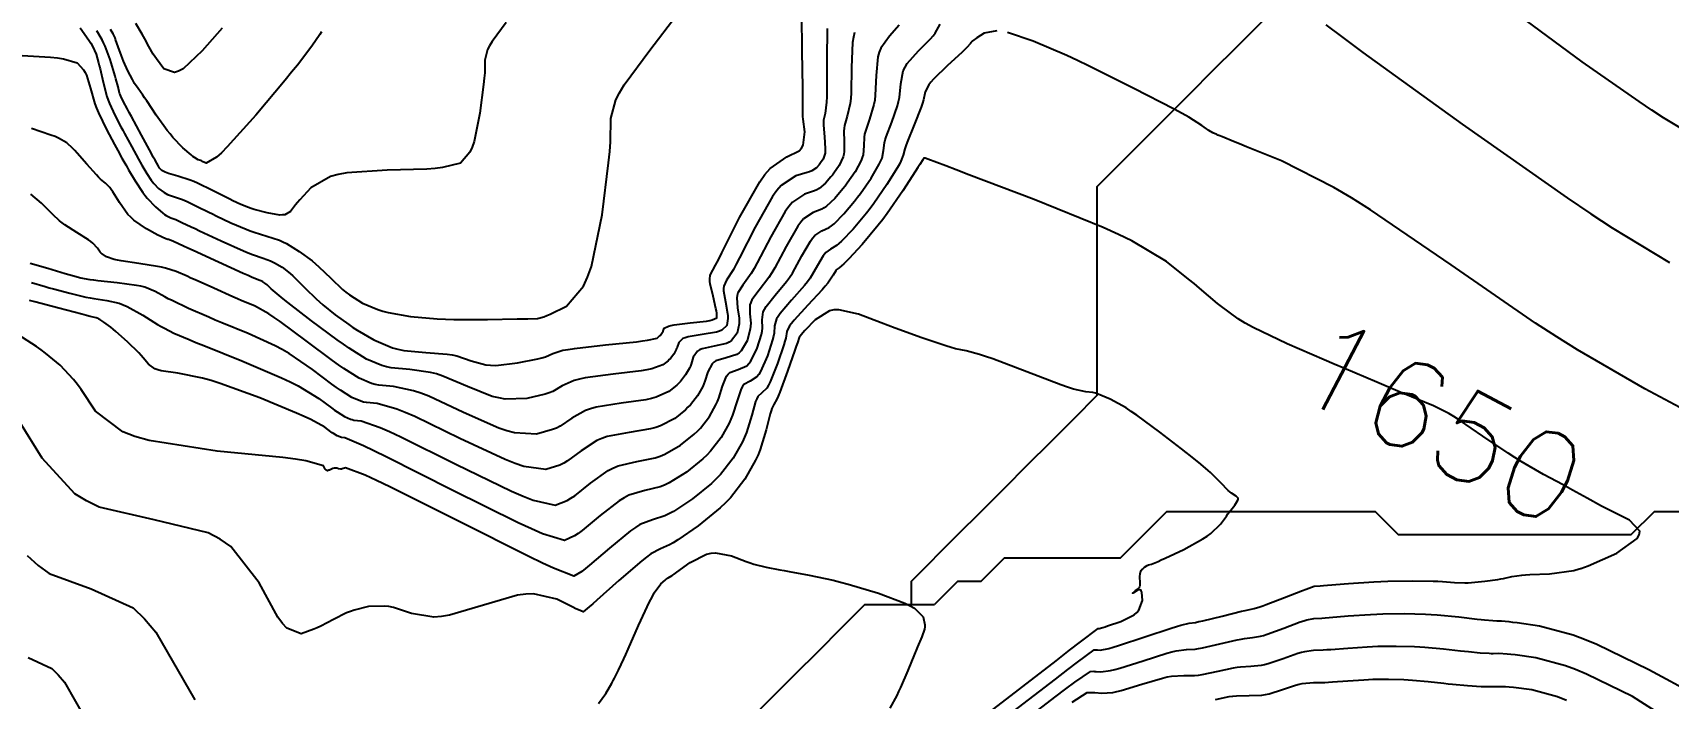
# Model space of a CAD drawing. Header units: metres. Extents: x 837475 to 838479, y 1189012 to 1191015.
# Drawn here: x 837767.2 to 837837.6, y 1189069.4 to 1189098.1 of the extents above; entities that cross this region are included whole.
import ezdxf

# ---------------------------------------------------------------- set-up
doc = ezdxf.new("R2010")
doc.units = ezdxf.units.M
doc.header["$LTSCALE"] = 0.3
for name, color, linetype in [('COTAS 10', 1, 'Continuous'), ('COTAS INT', 252, 'Continuous'), ('DRENAJE', 5, 'Continuous')]:
    doc.layers.add(name, color=color, linetype=linetype)
doc.styles.get("Standard").update_dxf_attribs({"font": 'simplex.shx'})

msp = doc.modelspace()

# ---------------------------------------------------------------- linework, layer by layer
at = {"layer": 'COTAS 10'}
for points in [[(837801.393, 1189098.269), (837801.38, 1189096.943), (837801.384, 1189095.608), (837801.377, 1189095.334), (837801.367, 1189095.103), (837801.299, 1189094.615), (837801.24, 1189094.33), (837801.235, 1189094.226), (837801.235, 1189094.111), (837801.275, 1189093.606), (837801.31, 1189093.109), (837801.307, 1189092.999), (837801.299, 1189092.901), (837801.223, 1189092.649), (837801.11, 1189092.485), (837801.078, 1189092.443), (837801.047, 1189092.402), (837800.932, 1189092.266), (837800.725, 1189092.137), (837800.635, 1189092.101), (837800.531, 1189092.065), (837800.038, 1189091.934), (837799.414, 1189091.515), (837799.227, 1189091.297), (837799.034, 1189091.035), (837798.287, 1189089.721), (837797.619, 1189088.396), (837797.477, 1189088.127), (837797.352, 1189087.9), (837797.055, 1189087.436), (837796.939, 1189087.178), (837796.929, 1189087.081), (837796.928, 1189086.974), (837797.006, 1189086.496), (837797.101, 1189086.007), (837797.112, 1189085.894), (837797.117, 1189085.789), (837797.076, 1189085.489), (837796.861, 1189085.282), (837796.755, 1189085.236), (837796.63, 1189085.195), (837796.011, 1189085.09), (837795.4, 1189084.994), (837795.28, 1189084.958), (837795.181, 1189084.919), (837794.998, 1189084.747), (837794.938, 1189084.551), (837794.916, 1189084.498), (837794.892, 1189084.445), (837794.785, 1189084.255), (837794.639, 1189084.069), (837794.59, 1189084.018), (837794.538, 1189083.968), (837794.319, 1189083.79), (837793.844, 1189083.622), (837793.63, 1189083.578), (837793.38, 1189083.536), (837792.182, 1189083.391), (837790.975, 1189083.23), (837790.719, 1189083.177), (837790.498, 1189083.12), (837789.985, 1189082.885), (837789.576, 1189082.643), (837789.42, 1189082.583), (837789.246, 1189082.526), (837788.464, 1189082.341), (837787.522, 1189082.318), (837787.247, 1189082.362), (837786.966, 1189082.429), (837785.898, 1189082.851), (837784.842, 1189083.307), (837784.569, 1189083.395), (837784.304, 1189083.466), (837783.413, 1189083.583), (837782.618, 1189083.658), (837782.413, 1189083.702), (837782.214, 1189083.757), (837781.548, 1189084.039), (837780.806, 1189084.505), (837780.558, 1189084.675), (837780.293, 1189084.862), (837779.183, 1189085.689), (837778.17, 1189086.473), (837777.966, 1189086.634), (837777.795, 1189086.771), (837777.453, 1189087.063), (837777.334, 1189087.182), (837777.303, 1189087.211), (837777.273, 1189087.237), (837777.175, 1189087.312), (837777.086, 1189087.366), (837777.061, 1189087.378), (837777.037, 1189087.389), (837776.951, 1189087.419), (837776.626, 1189087.554), (837776.452, 1189087.631), (837776.241, 1189087.726), (837775.175, 1189088.213), (837774.084, 1189088.713), (837773.858, 1189088.816), (837773.664, 1189088.904), (837773.241, 1189089.094), (837773.064, 1189089.167), (837773.026, 1189089.181), (837772.992, 1189089.193), (837772.91, 1189089.216), (837772.752, 1189089.286), (837772.67, 1189089.328), (837772.571, 1189089.38), (837772.078, 1189089.648), (837771.533, 1189090.023), (837771.402, 1189090.143), (837771.279, 1189090.269), (837770.908, 1189090.781), (837770.625, 1189091.246), (837770.557, 1189091.342), (837770.494, 1189091.425), (837770.307, 1189091.607), (837770.089, 1189091.789), (837770.008, 1189091.872), (837769.917, 1189091.968), (837769.51, 1189092.432), (837769.093, 1189092.911), (837768.996, 1189093.017), (837768.907, 1189093.111), (837768.651, 1189093.354), (837768.293, 1189093.551), (837768.14, 1189093.615), (837767.963, 1189093.684), (837767.13, 1189093.969)], [(837775.332, 1189098.283), (837774.479, 1189097.304), (837773.65, 1189096.541), (837773.461, 1189096.435), (837773.289, 1189096.374), (837772.818, 1189096.538), (837772.503, 1189096.965), (837772.431, 1189097.072), (837772.366, 1189097.173), (837772.183, 1189097.494), (837772.011, 1189097.821), (837771.953, 1189097.925), (837771.889, 1189098.035), (837771.619, 1189098.483)], [(837808.475, 1189068.144), (837811.221, 1189070.261), (837811.75, 1189070.665), (837812.18, 1189070.991), (837812.898, 1189071.512), (837812.977, 1189071.516), (837813.003, 1189071.515), (837813.03, 1189071.513), (837813.145, 1189071.502), (837813.518, 1189071.582), (837813.709, 1189071.637), (837813.937, 1189071.707), (837815.076, 1189072.08), (837816.21, 1189072.454), (837816.435, 1189072.524), (837816.622, 1189072.58), (837816.978, 1189072.662), (837817.261, 1189072.701), (837817.402, 1189072.731), (837817.57, 1189072.769), (837818.404, 1189072.971), (837819.23, 1189073.176), (837819.393, 1189073.215), (837819.529, 1189073.246), (837819.78, 1189073.293), (837820.021, 1189073.364), (837820.149, 1189073.411), (837820.304, 1189073.468), (837821.087, 1189073.771), (837821.866, 1189074.075), (837822.018, 1189074.133), (837822.143, 1189074.18), (837822.366, 1189074.254), (837822.619, 1189074.272), (837822.763, 1189074.284), (837822.94, 1189074.299), (837823.843, 1189074.376), (837824.939, 1189074.452), (837825.237, 1189074.466), (837825.533, 1189074.477), (837826.581, 1189074.491), (837827.491, 1189074.477), (837827.699, 1189074.471), (837827.888, 1189074.463), (837828.413, 1189074.424), (837828.857, 1189074.403), (837828.995, 1189074.406), (837829.14, 1189074.413), (837829.718, 1189074.47), (837830.273, 1189074.551), (837830.404, 1189074.573), (837830.525, 1189074.595), (837830.878, 1189074.671), (837831.303, 1189074.735), (837831.468, 1189074.749), (837831.655, 1189074.761), (837832.501, 1189074.791), (837833.543, 1189074.939), (837833.773, 1189075.004), (837833.837, 1189075.022), (837833.853, 1189075.026), (837834.172, 1189075.133), (837835.403, 1189075.685), (837836.272, 1189076.316), (837836.363, 1189076.473), (837836.389, 1189076.623), (837835.946, 1189077.099), (837835.14, 1189077.504), (837834.938, 1189077.609), (837834.745, 1189077.71), (837834.124, 1189078.049), (837833.493, 1189078.399), (837833.294, 1189078.508), (837833.084, 1189078.622), (837832.237, 1189079.074), (837831.28, 1189079.622), (837831.001, 1189079.796), (837830.715, 1189079.979), (837829.631, 1189080.721), (837828.621, 1189081.41), (837828.382, 1189081.56), (837828.16, 1189081.693), (837827.508, 1189082.025), (837826.806, 1189082.312), (837826.554, 1189082.416), (837826.277, 1189082.531), (837825.066, 1189083.038), (837823.638, 1189083.643), (837823.224, 1189083.82), (837822.801, 1189084.002), (837821.206, 1189084.696), (837819.742, 1189085.401), (837819.401, 1189085.59), (837819.089, 1189085.776), (837818.319, 1189086.338), (837818.197, 1189086.427), (837817.43, 1189087.09), (837817.197, 1189087.285), (837816.955, 1189087.483), (837816.005, 1189088.238), (837814.518, 1189089.125), (837813.936, 1189089.407), (837813.281, 1189089.704), (837810.303, 1189090.911), (837807.497, 1189091.975), (837806.95, 1189092.183), (837806.503, 1189092.353), (837805.722, 1189092.652), (837805.615, 1189092.687), (837805.593, 1189092.691), (837805.575, 1189092.691), (837805.537, 1189092.672), (837805.524, 1189092.642), (837805.522, 1189092.636), (837805.52, 1189092.632), (837805.517, 1189092.623), (837805.385, 1189092.417), (837805.301, 1189092.288), (837805.198, 1189092.128), (837804.653, 1189091.289), (837803.973, 1189090.3), (837803.784, 1189090.045), (837803.594, 1189089.798), (837802.904, 1189088.977), (837802.329, 1189088.355), (837802.212, 1189088.235), (837802.113, 1189088.137), (837801.908, 1189087.972), (837801.817, 1189087.91), (837801.789, 1189087.878), (837801.761, 1189087.84), (837801.651, 1189087.647), (837801.414, 1189087.306), (837801.305, 1189087.174), (837801.177, 1189087.025), (837800.56, 1189086.354), (837799.972, 1189085.708), (837799.862, 1189085.575), (837799.775, 1189085.462), (837799.653, 1189085.221), (837799.608, 1189084.943), (837799.57, 1189084.806), (837799.521, 1189084.644), (837799.251, 1189083.843), (837798.94, 1189083.061), (837798.865, 1189082.91), (837798.795, 1189082.788), (837798.585, 1189082.584), (837798.408, 1189082.425), (837798.36, 1189082.331), (837798.312, 1189082.216), (837798.141, 1189081.616), (837797.916, 1189080.882), (837797.833, 1189080.68), (837797.742, 1189080.48), (837797.34, 1189079.765), (837796.791, 1189079.065), (837796.608, 1189078.875), (837796.411, 1189078.686), (837795.588, 1189078.017), (837794.769, 1189077.478), (837794.576, 1189077.372), (837794.397, 1189077.284), (837793.872, 1189077.122), (837793.325, 1189076.91), (837793.133, 1189076.79), (837792.923, 1189076.645), (837792.018, 1189075.901), (837791.16, 1189075.159), (837790.981, 1189075.014), (837790.826, 1189074.896), (837790.477, 1189074.689), (837789.608, 1189075.029), (837789.126, 1189075.255), (837788.539, 1189075.538), (837785.549, 1189077.038), (837782.563, 1189078.533), (837781.98, 1189078.812), (837781.501, 1189079.034), (837780.653, 1189079.351), (837780.508, 1189079.307), (837780.474, 1189079.302), (837780.442, 1189079.299), (837780.346, 1189079.314), (837780.269, 1189079.34), (837780.249, 1189079.344), (837780.229, 1189079.346), (837780.163, 1189079.344), (837780.101, 1189079.329), (837780.069, 1189079.317), (837780.013, 1189079.289), (837779.959, 1189079.261), (837779.929, 1189079.247), (837779.874, 1189079.228), (837779.814, 1189079.252), (837779.795, 1189079.272), (837779.775, 1189079.299), (837779.695, 1189079.446), (837778.942, 1189079.656), (837778.498, 1189079.723), (837777.951, 1189079.793), (837775.124, 1189080.077), (837772.193, 1189080.527), (837771.581, 1189080.701), (837771.055, 1189080.898), (837769.874, 1189081.789), (837769.266, 1189082.723), (837769.101, 1189082.946), (837768.938, 1189083.153), (837768.36, 1189083.776), (837767.734, 1189084.296), (837767.54, 1189084.439), (837767.337, 1189084.582), (837766.529, 1189085.093)]]:
    msp.add_lwpolyline(points, dxfattribs=at)
at = {"layer": 'COTAS INT'}
for points in [[(837766.484, 1189097.128), (837767.936, 1189097.04), (837768.24, 1189097.005), (837768.501, 1189096.966), (837769.09, 1189096.787), (837769.367, 1189096.494), (837769.432, 1189096.382), (837769.492, 1189096.257), (837769.666, 1189095.694), (837769.856, 1189095.028), (837769.927, 1189094.838), (837770.005, 1189094.644), (837770.352, 1189093.923), (837770.696, 1189093.284), (837770.773, 1189093.143), (837770.841, 1189093.016), (837771.019, 1189092.686), (837771.182, 1189092.395), (837771.24, 1189092.294), (837771.305, 1189092.183), (837771.585, 1189091.707), (837771.912, 1189091.212), (837772.006, 1189091.089), (837772.102, 1189090.972), (837772.459, 1189090.6), (837772.784, 1189090.325), (837772.859, 1189090.269), (837772.928, 1189090.222), (837773.124, 1189090.123), (837773.291, 1189090.068), (837773.342, 1189090.047), (837773.394, 1189090.025), (837773.601, 1189089.925), (837773.995, 1189089.734), (837774.166, 1189089.653), (837774.363, 1189089.561), (837775.299, 1189089.128), (837776.252, 1189088.702), (837776.46, 1189088.615), (837776.644, 1189088.54), (837777.108, 1189088.377), (837777.419, 1189088.271), (837777.506, 1189088.231), (837777.594, 1189088.188), (837777.917, 1189087.994), (837778.269, 1189087.721), (837778.375, 1189087.628), (837778.486, 1189087.527), (837778.915, 1189087.097), (837779.389, 1189086.628), (837779.527, 1189086.502), (837779.668, 1189086.377), (837780.201, 1189085.943), (837780.791, 1189085.52), (837780.969, 1189085.403), (837781.152, 1189085.287), (837781.864, 1189084.865), (837782.666, 1189084.525), (837782.906, 1189084.46), (837783.153, 1189084.406), (837784.111, 1189084.316), (837785.024, 1189084.256), (837785.243, 1189084.222), (837785.447, 1189084.18), (837786.063, 1189083.964), (837786.686, 1189083.789), (837786.895, 1189083.772), (837787.12, 1189083.768), (837788.062, 1189083.871), (837788.93, 1189084.051), (837789.108, 1189084.097), (837789.259, 1189084.14), (837789.578, 1189084.281), (837790.013, 1189084.415), (837790.236, 1189084.454), (837790.504, 1189084.494), (837791.844, 1189084.645), (837793.177, 1189084.786), (837793.441, 1189084.82), (837793.659, 1189084.851), (837794.065, 1189084.945), (837794.163, 1189085.024), (837794.187, 1189085.047), (837794.209, 1189085.069), (837794.274, 1189085.153), (837794.322, 1189085.238), (837794.333, 1189085.262), (837794.342, 1189085.285), (837794.369, 1189085.373), (837794.554, 1189085.46), (837794.664, 1189085.484), (837794.799, 1189085.507), (837795.496, 1189085.592), (837796.197, 1189085.677), (837796.333, 1189085.701), (837796.445, 1189085.726), (837796.641, 1189085.818), (837796.636, 1189086.018), (837796.621, 1189086.111), (837796.6, 1189086.22), (837796.476, 1189086.751), (837796.359, 1189087.276), (837796.342, 1189087.383), (837796.332, 1189087.472), (837796.354, 1189087.652), (837796.587, 1189088.075), (837796.711, 1189088.318), (837796.86, 1189088.614), (837797.614, 1189090.136), (837798.488, 1189091.676), (837798.714, 1189091.985), (837798.932, 1189092.242), (837799.661, 1189092.743), (837800.193, 1189093.01), (837800.287, 1189093.119), (837800.358, 1189093.243), (837800.424, 1189093.82), (837800.36, 1189094.373), (837800.349, 1189094.482), (837800.342, 1189094.572), (837800.34, 1189094.739), (837800.348, 1189095.157), (837800.347, 1189095.405), (837800.344, 1189095.711), (837800.32, 1189097.293), (837800.301, 1189098.874)], [(837804.497, 1189098.411), (837804.078, 1189097.945), (837803.704, 1189097.426), (837803.634, 1189097.249), (837803.579, 1189097.057), (837803.499, 1189096.243), (837803.466, 1189095.402), (837803.439, 1189095.193), (837803.405, 1189094.995), (837803.218, 1189094.368), (837803.037, 1189093.851), (837803.006, 1189093.722), (837802.983, 1189093.6), (837802.972, 1189093.213), (837802.94, 1189092.832), (837802.905, 1189092.715), (837802.858, 1189092.592), (837802.595, 1189092.105), (837802.255, 1189091.611), (837802.161, 1189091.484), (837802.066, 1189091.361), (837801.721, 1189090.95), (837801.367, 1189090.625), (837801.266, 1189090.555), (837801.164, 1189090.494), (837800.786, 1189090.349), (837800.375, 1189090.073), (837800.252, 1189089.929), (837800.125, 1189089.757), (837799.633, 1189088.891), (837799.137, 1189087.96), (837799.008, 1189087.746), (837798.882, 1189087.55), (837798.457, 1189087.003), (837798.152, 1189086.59), (837798.102, 1189086.479), (837798.067, 1189086.369), (837798.065, 1189085.986), (837798.104, 1189085.581), (837798.096, 1189085.459), (837798.078, 1189085.331), (837797.946, 1189084.83), (837797.692, 1189084.393), (837797.599, 1189084.306), (837797.496, 1189084.232), (837797.04, 1189084.088), (837796.603, 1189083.966), (837796.512, 1189083.908), (837796.433, 1189083.838), (837796.255, 1189083.495), (837796.129, 1189083.084), (837796.083, 1189082.971), (837796.032, 1189082.859), (837795.807, 1189082.459), (837795.5, 1189082.067), (837795.398, 1189081.961), (837795.287, 1189081.855), (837794.826, 1189081.481), (837794.214, 1189081.165), (837794.008, 1189081.096), (837793.787, 1189081.035), (837792.858, 1189080.883), (837791.915, 1189080.702), (837791.685, 1189080.622), (837791.468, 1189080.53), (837790.798, 1189080.091), (837790.21, 1189079.65), (837790.044, 1189079.556), (837789.878, 1189079.474), (837789.269, 1189079.28), (837788.327, 1189079.417), (837787.951, 1189079.544), (837787.524, 1189079.709), (837785.566, 1189080.624), (837783.632, 1189081.562), (837783.22, 1189081.741), (837782.862, 1189081.886), (837782.017, 1189082.118), (837781.547, 1189082.162), (837781.426, 1189082.188), (837781.308, 1189082.22), (837780.915, 1189082.387), (837780.431, 1189082.697), (837780.257, 1189082.819), (837780.065, 1189082.957), (837779.224, 1189083.587), (837778.219, 1189084.271), (837777.923, 1189084.443), (837777.619, 1189084.608), (837776.457, 1189085.14), (837775.325, 1189085.6), (837775.04, 1189085.719), (837774.768, 1189085.835), (837773.885, 1189086.222), (837773.177, 1189086.555), (837773.015, 1189086.636), (837772.867, 1189086.712), (837772.452, 1189086.948), (837772.005, 1189087.129), (837771.836, 1189087.172), (837771.649, 1189087.211), (837770.809, 1189087.323), (837769.983, 1189087.407), (837769.803, 1189087.429), (837769.646, 1189087.45), (837769.255, 1189087.521), (837768.883, 1189087.623), (837768.737, 1189087.665), (837768.572, 1189087.712), (837767.822, 1189087.931), (837767.069, 1189088.156)], [(837767.13, 1189087.328), (837767.716, 1189087.161), (837767.891, 1189087.112), (837768.072, 1189087.063), (837768.776, 1189086.874), (837769.47, 1189086.709), (837769.645, 1189086.673), (837769.814, 1189086.642), (837770.362, 1189086.566), (837770.905, 1189086.44), (837771.071, 1189086.377), (837771.242, 1189086.301), (837771.914, 1189085.926), (837772.554, 1189085.531), (837772.705, 1189085.442), (837772.845, 1189085.363), (837773.254, 1189085.151), (837773.909, 1189084.875), (837774.202, 1189084.755), (837774.545, 1189084.616), (837776.189, 1189083.957), (837777.89, 1189083.234), (837778.268, 1189083.055), (837778.606, 1189082.884), (837779.493, 1189082.346), (837780.042, 1189081.934), (837780.168, 1189081.843), (837780.282, 1189081.764), (837780.598, 1189081.561), (837780.856, 1189081.452), (837780.932, 1189081.431), (837781.012, 1189081.414), (837781.319, 1189081.385), (837782.142, 1189081.095), (837782.546, 1189080.914), (837783.027, 1189080.689), (837785.401, 1189079.51), (837787.803, 1189078.349), (837788.302, 1189078.134), (837788.73, 1189077.967), (837789.672, 1189077.75), (837790.194, 1189077.948), (837790.356, 1189078.042), (837790.526, 1189078.153), (837791.205, 1189078.695), (837791.953, 1189079.235), (837792.168, 1189079.345), (837792.385, 1189079.438), (837793.196, 1189079.63), (837793.99, 1189079.785), (837794.198, 1189079.855), (837794.399, 1189079.936), (837795.08, 1189080.326), (837795.662, 1189080.799), (837795.801, 1189080.932), (837795.93, 1189081.066), (837796.318, 1189081.561), (837796.602, 1189082.066), (837796.666, 1189082.207), (837796.725, 1189082.35), (837796.884, 1189082.869), (837797.059, 1189083.297), (837797.128, 1189083.382), (837797.205, 1189083.453), (837797.555, 1189083.587), (837797.929, 1189083.751), (837798.021, 1189083.84), (837798.108, 1189083.949), (837798.381, 1189084.501), (837798.559, 1189085.102), (837798.587, 1189085.241), (837798.606, 1189085.369), (837798.594, 1189085.731), (837798.636, 1189086.067), (837798.689, 1189086.178), (837798.759, 1189086.296), (837799.158, 1189086.787), (837799.647, 1189087.375), (837799.774, 1189087.555), (837799.896, 1189087.742), (837800.306, 1189088.476), (837800.67, 1189089.118), (837800.764, 1189089.246), (837800.856, 1189089.352), (837801.16, 1189089.557), (837801.48, 1189089.709), (837801.581, 1189089.782), (837801.687, 1189089.868), (837802.115, 1189090.292), (837802.575, 1189090.84), (837802.702, 1189091.004), (837802.828, 1189091.174), (837803.281, 1189091.833), (837803.638, 1189092.437), (837803.704, 1189092.573), (837803.755, 1189092.694), (837803.82, 1189093.016), (837803.858, 1189093.345), (837803.891, 1189093.471), (837803.935, 1189093.611), (837804.177, 1189094.244), (837804.424, 1189094.941), (837804.47, 1189095.122), (837804.506, 1189095.298), (837804.559, 1189095.892), (837804.671, 1189096.451), (837804.745, 1189096.606), (837804.838, 1189096.76), (837805.329, 1189097.314), (837805.844, 1189097.827), (837805.952, 1189097.955), (837806.046, 1189098.077), (837806.259, 1189098.464)], [(837769.218, 1189098.307), (837769.595, 1189097.763), (837769.675, 1189097.634), (837769.744, 1189097.514), (837769.908, 1189097.16), (837770.011, 1189096.798), (837770.043, 1189096.673), (837770.076, 1189096.537), (837770.207, 1189095.96), (837770.369, 1189095.347), (837770.422, 1189095.19), (837770.478, 1189095.038), (837770.708, 1189094.534), (837770.974, 1189094.041), (837771.053, 1189093.896), (837771.133, 1189093.747), (837771.44, 1189093.179), (837771.734, 1189092.642), (837771.806, 1189092.513), (837771.874, 1189092.392), (837772.086, 1189092.024), (837772.277, 1189091.735), (837772.332, 1189091.663), (837772.388, 1189091.595), (837772.597, 1189091.378), (837772.831, 1189091.205), (837772.903, 1189091.165), (837772.978, 1189091.128), (837773.277, 1189091.021), (837773.621, 1189090.906), (837773.726, 1189090.864), (837773.835, 1189090.817), (837774.262, 1189090.611), (837774.761, 1189090.361), (837774.915, 1189090.286), (837775.076, 1189090.208), (837775.716, 1189089.909), (837776.371, 1189089.629), (837776.541, 1189089.564), (837776.707, 1189089.505), (837777.266, 1189089.335), (837777.8, 1189089.152), (837777.951, 1189089.084), (837778.102, 1189089.009), (837778.659, 1189088.675), (837779.209, 1189088.265), (837779.356, 1189088.142), (837779.502, 1189088.014), (837780.011, 1189087.518), (837780.522, 1189087.035), (837780.668, 1189086.916), (837780.817, 1189086.803), (837781.373, 1189086.447), (837782.038, 1189086.168), (837782.256, 1189086.103), (837782.488, 1189086.044), (837783.447, 1189085.877), (837784.597, 1189085.776), (837784.949, 1189085.759), (837785.317, 1189085.747), (837786.765, 1189085.744), (837788.036, 1189085.765), (837788.29, 1189085.77), (837788.503, 1189085.773), (837788.918, 1189085.778), (837789.195, 1189085.861), (837789.319, 1189085.913), (837789.464, 1189085.978), (837790.161, 1189086.317), (837790.903, 1189087.176), (837791.076, 1189087.569), (837791.236, 1189088.028), (837791.696, 1189090.243), (837791.979, 1189092.493), (837792.027, 1189092.974), (837792.061, 1189093.393), (837792.074, 1189094.392), (837792.287, 1189095.206), (837792.448, 1189095.509), (837792.652, 1189095.844), (837793.757, 1189097.333), (837794.922, 1189098.859)], [(837787.574, 1189098.532), (837786.966, 1189097.712), (837786.853, 1189097.527), (837786.765, 1189097.361), (837786.648, 1189096.913), (837786.641, 1189096.362), (837786.622, 1189096.132), (837786.595, 1189095.867), (837786.439, 1189094.628), (837786.186, 1189093.408), (837786.098, 1189093.156), (837786.003, 1189092.94), (837785.594, 1189092.467), (837784.831, 1189092.28), (837784.512, 1189092.245), (837784.147, 1189092.217), (837782.437, 1189092.174), (837780.709, 1189092.06), (837780.332, 1189091.987), (837779.998, 1189091.896), (837779.159, 1189091.418), (837778.687, 1189090.897), (837778.585, 1189090.78), (837778.495, 1189090.674), (837778.272, 1189090.39), (837778.034, 1189090.254), (837777.933, 1189090.242), (837777.818, 1189090.241), (837777.279, 1189090.33), (837776.716, 1189090.484), (837776.587, 1189090.523), (837776.468, 1189090.562), (837776.133, 1189090.69), (837775.789, 1189090.856), (837775.664, 1189090.918), (837775.527, 1189090.988), (837774.923, 1189091.298), (837774.276, 1189091.609), (837774.111, 1189091.68), (837773.952, 1189091.744), (837773.429, 1189091.918), (837773.029, 1189092.033), (837772.947, 1189092.06), (837772.878, 1189092.085), (837772.734, 1189092.155), (837772.674, 1189092.218), (837772.658, 1189092.237), (837772.642, 1189092.258), (837772.587, 1189092.342), (837772.443, 1189092.601), (837772.371, 1189092.732), (837772.286, 1189092.889), (837771.861, 1189093.673), (837771.425, 1189094.478), (837771.332, 1189094.649), (837771.252, 1189094.797), (837771.065, 1189095.145), (837770.966, 1189095.36), (837770.942, 1189095.425), (837770.92, 1189095.492), (837770.851, 1189095.754), (837770.762, 1189096.102), (837770.727, 1189096.224), (837770.687, 1189096.358), (837770.507, 1189096.931), (837770.292, 1189097.515), (837770.23, 1189097.655), (837770.167, 1189097.785), (837769.931, 1189098.176)], [(837779.617, 1189098.126), (837779.542, 1189098.02), (837779.192, 1189097.513), (837778.573, 1189096.691), (837778.328, 1189096.385), (837778.051, 1189096.046), (837776.782, 1189094.542), (837775.557, 1189093.175), (837775.307, 1189092.922), (837775.095, 1189092.725), (837774.652, 1189092.467), (837774.481, 1189092.551), (837774.441, 1189092.569), (837774.404, 1189092.585), (837774.295, 1189092.624), (837774.141, 1189092.717), (837774.076, 1189092.767), (837774, 1189092.828), (837773.645, 1189093.137), (837773.214, 1189093.583), (837773.091, 1189093.73), (837772.965, 1189093.887), (837772.498, 1189094.541), (837772.086, 1189095.156), (837771.996, 1189095.288), (837771.916, 1189095.404), (837771.713, 1189095.686), (837771.564, 1189095.91), (837771.517, 1189095.989), (837771.469, 1189096.075), (837771.277, 1189096.449), (837771.087, 1189096.863), (837771.04, 1189096.976), (837770.996, 1189097.088), (837770.854, 1189097.482), (837770.746, 1189097.805), (837770.722, 1189097.871), (837770.7, 1189097.927), (837770.645, 1189098.045), (837770.531, 1189098.235)], [(837822.873, 1189098.427), (837823.598, 1189097.88), (837824.461, 1189097.24), (837828.734, 1189094.148), (837833.255, 1189090.982), (837834.275, 1189090.295), (837835.194, 1189089.69), (837837.673, 1189088.189)], [(837838.743, 1189093.619), (837837.404, 1189094.43), (837836.907, 1189094.757), (837836.356, 1189095.128), (837833.914, 1189096.839), (837831.498, 1189098.622)], [(837808.701, 1189098.169), (837808.149, 1189098.071), (837807.843, 1189097.867), (837807.782, 1189097.826), (837807.731, 1189097.792), (837807.632, 1189097.724), (837807.603, 1189097.695), (837807.596, 1189097.685), (837807.589, 1189097.673), (837807.568, 1189097.625), (837807.405, 1189097.448), (837807.309, 1189097.355), (837807.191, 1189097.244), (837806.579, 1189096.684), (837805.972, 1189096.093), (837805.857, 1189095.962), (837805.764, 1189095.846), (837805.619, 1189095.542), (837805.547, 1189095.195), (837805.501, 1189095.052), (837805.443, 1189094.887), (837805.137, 1189094.12), (837804.833, 1189093.372), (837804.777, 1189093.219), (837804.732, 1189093.09), (837804.669, 1189092.819), (837804.57, 1189092.556), (837804.503, 1189092.43), (837804.418, 1189092.283), (837803.967, 1189091.561), (837803.401, 1189090.737), (837803.243, 1189090.525), (837803.084, 1189090.319), (837802.509, 1189089.634), (837802.008, 1189089.112), (837801.897, 1189089.008), (837801.797, 1189088.923), (837801.534, 1189088.764), (837801.336, 1189088.631), (837801.277, 1189088.562), (837801.216, 1189088.479), (837800.978, 1189088.062), (837800.655, 1189087.524), (837800.539, 1189087.364), (837800.412, 1189087.2), (837799.859, 1189086.571), (837799.365, 1189086.002), (837799.275, 1189085.876), (837799.206, 1189085.765), (837799.123, 1189085.476), (837799.107, 1189085.156), (837799.079, 1189085.024), (837799.04, 1189084.873), (837798.816, 1189084.172), (837798.524, 1189083.505), (837798.443, 1189083.375), (837798.362, 1189083.269), (837798.07, 1189083.086), (837797.806, 1189082.939), (837797.744, 1189082.857), (837797.686, 1189082.756), (837797.513, 1189082.242), (837797.32, 1189081.616), (837797.25, 1189081.444), (837797.172, 1189081.273), (837796.829, 1189080.663), (837796.361, 1189080.066), (837796.205, 1189079.903), (837796.037, 1189079.742), (837795.334, 1189079.171), (837794.584, 1189078.707), (837794.387, 1189078.613), (837794.194, 1189078.535), (837793.534, 1189078.376), (837792.855, 1189078.174), (837792.65, 1189078.068), (837792.438, 1189077.94), (837791.611, 1189077.298), (837790.843, 1189076.656), (837790.669, 1189076.528), (837790.51, 1189076.422), (837790.074, 1189076.22), (837789.132, 1189076.517), (837788.654, 1189076.725), (837788.083, 1189076.989), (837785.235, 1189078.396), (837782.422, 1189079.816), (837781.872, 1189080.087), (837781.421, 1189080.305), (837780.621, 1189080.652), (837780.476, 1189080.666), (837780.439, 1189080.674), (837780.403, 1189080.684), (837780.282, 1189080.735), (837780.133, 1189080.83), (837780.079, 1189080.868), (837780.02, 1189080.911), (837779.761, 1189081.105), (837779.152, 1189081.435), (837778.872, 1189081.563), (837778.543, 1189081.707), (837776.954, 1189082.362), (837775.255, 1189082.988), (837774.857, 1189083.114), (837774.49, 1189083.219), (837773.428, 1189083.428), (837772.711, 1189083.533), (837772.563, 1189083.573), (837772.436, 1189083.617), (837772.16, 1189083.813), (837771.939, 1189084.098), (837771.848, 1189084.198), (837771.744, 1189084.306), (837771.258, 1189084.774), (837770.755, 1189085.225), (837770.64, 1189085.323), (837770.536, 1189085.409), (837770.246, 1189085.626), (837770.061, 1189085.74), (837770.022, 1189085.762), (837769.989, 1189085.78), (837769.916, 1189085.81), (837769.645, 1189085.877), (837769.487, 1189085.917), (837769.293, 1189085.967), (837768.296, 1189086.228), (837767.262, 1189086.502), (837767.045, 1189086.56)], [(837802.57, 1189098.093), (837802.523, 1189097.892), (837802.486, 1189097.663), (837802.44, 1189096.593), (837802.425, 1189095.505), (837802.408, 1189095.264), (837802.386, 1189095.049), (837802.259, 1189094.492), (837802.139, 1189094.09), (837802.121, 1189093.974), (837802.109, 1189093.856), (837802.123, 1189093.409), (837802.125, 1189092.97), (837802.106, 1189092.857), (837802.079, 1189092.747), (837801.909, 1189092.377), (837801.682, 1189092.048), (837801.619, 1189091.963), (837801.556, 1189091.881), (837801.327, 1189091.608), (837801.046, 1189091.381), (837800.951, 1189091.328), (837800.848, 1189091.28), (837800.412, 1189091.142), (837799.894, 1189090.794), (837799.74, 1189090.613), (837799.58, 1189090.396), (837798.96, 1189089.306), (837798.378, 1189088.178), (837798.242, 1189087.936), (837798.117, 1189087.725), (837797.756, 1189087.22), (837797.545, 1189086.884), (837797.515, 1189086.78), (837797.497, 1189086.672), (837797.535, 1189086.241), (837797.603, 1189085.794), (837797.604, 1189085.676), (837797.597, 1189085.56), (837797.511, 1189085.16), (837797.276, 1189084.838), (837797.177, 1189084.771), (837797.063, 1189084.714), (837796.526, 1189084.589), (837796.002, 1189084.48), (837795.896, 1189084.433), (837795.807, 1189084.379), (837795.627, 1189084.121), (837795.534, 1189083.818), (837795.499, 1189083.734), (837795.462, 1189083.652), (837795.296, 1189083.357), (837795.07, 1189083.068), (837794.994, 1189082.989), (837794.913, 1189082.912), (837794.573, 1189082.635), (837794.029, 1189082.393), (837793.819, 1189082.337), (837793.584, 1189082.285), (837792.52, 1189082.137), (837791.445, 1189081.966), (837791.202, 1189081.9), (837790.983, 1189081.825), (837790.392, 1189081.488), (837789.893, 1189081.146), (837789.732, 1189081.069), (837789.562, 1189081), (837788.867, 1189080.811), (837787.925, 1189080.868), (837787.599, 1189080.953), (837787.245, 1189081.069), (837785.732, 1189081.737), (837784.237, 1189082.434), (837783.895, 1189082.568), (837783.583, 1189082.676), (837782.715, 1189082.85), (837782.083, 1189082.91), (837781.919, 1189082.945), (837781.761, 1189082.989), (837781.231, 1189083.213), (837780.58, 1189083.63), (837780.346, 1189083.794), (837780.087, 1189083.98), (837778.956, 1189084.828), (837777.832, 1189085.657), (837777.578, 1189085.831), (837777.348, 1189085.981), (837776.725, 1189086.323), (837776.176, 1189086.551), (837775.993, 1189086.631), (837775.797, 1189086.717), (837774.975, 1189087.084), (837774.175, 1189087.446), (837773.991, 1189087.528), (837773.824, 1189087.603), (837773.359, 1189087.807), (837772.896, 1189087.953), (837772.729, 1189087.991), (837772.547, 1189088.028), (837771.752, 1189088.152), (837770.988, 1189088.268), (837770.825, 1189088.299), (837770.683, 1189088.331), (837770.348, 1189088.441), (837770.168, 1189088.565), (837770.125, 1189088.604), (837770.085, 1189088.645), (837769.963, 1189088.814), (837769.764, 1189089.028), (837769.675, 1189089.099), (837769.572, 1189089.175), (837769.076, 1189089.488), (837768.557, 1189089.816), (837768.439, 1189089.902), (837768.333, 1189089.984), (837768.04, 1189090.261), (837767.761, 1189090.555), (837767.662, 1189090.648), (837767.555, 1189090.746), (837767.089, 1189091.142)], [(837838.761, 1189081.605), (837836.603, 1189082.759), (837833.707, 1189084.433), (837832.821, 1189084.991), (837831.899, 1189085.589), (837828.266, 1189088.09), (837824.792, 1189090.46), (837823.971, 1189090.976), (837823.209, 1189091.432), (837820.966, 1189092.572), (837819.451, 1189093.183), (837819.149, 1189093.305), (837818.898, 1189093.407), (837818.418, 1189093.602), (837818.265, 1189093.667), (837818.22, 1189093.686), (837818.175, 1189093.706), (837818.004, 1189093.78), (837817.825, 1189093.876), (837817.774, 1189093.909), (837817.723, 1189093.945), (837817.534, 1189094.098), (837816.967, 1189094.447), (837816.678, 1189094.607), (837816.331, 1189094.793), (837814.599, 1189095.694), (837812.653, 1189096.663), (837812.171, 1189096.892), (837811.714, 1189097.104), (837810.267, 1189097.729), (837809.16, 1189098.095)], [(837808.196, 1189068.684), (837811.251, 1189071.048), (837811.835, 1189071.499), (837812.306, 1189071.862), (837813.06, 1189072.438), (837813.075, 1189072.439), (837813.086, 1189072.439), (837813.109, 1189072.436), (837813.268, 1189072.481), (837813.359, 1189072.51), (837813.471, 1189072.546), (837814.046, 1189072.738), (837814.618, 1189073.023), (837814.728, 1189073.118), (837814.817, 1189073.22), (837814.966, 1189073.645), (837814.941, 1189074), (837814.921, 1189074.057), (837814.896, 1189074.096), (837814.757, 1189074.089), (837814.618, 1189073.993), (837814.593, 1189073.977), (837814.573, 1189073.964), (837814.547, 1189073.953), (837814.574, 1189073.981), (837814.587, 1189073.993), (837814.602, 1189074.006), (837814.678, 1189074.069), (837814.794, 1189074.162), (837814.838, 1189074.198), (837814.863, 1189074.254), (837814.867, 1189074.279), (837814.869, 1189074.309), (837814.868, 1189074.453), (837814.862, 1189074.61), (837814.862, 1189074.647), (837814.863, 1189074.682), (837814.871, 1189074.787), (837814.885, 1189074.864), (837814.889, 1189074.881), (837814.894, 1189074.897), (837814.913, 1189074.939), (837814.949, 1189074.98), (837814.964, 1189074.994), (837814.982, 1189075.01), (837815.065, 1189075.078), (837815.169, 1189075.146), (837815.2, 1189075.162), (837815.232, 1189075.175), (837815.353, 1189075.212), (837815.644, 1189075.325), (837815.783, 1189075.387), (837815.947, 1189075.462), (837816.748, 1189075.843), (837817.577, 1189076.293), (837817.759, 1189076.412), (837817.92, 1189076.528), (837818.327, 1189076.924), (837818.586, 1189077.279), (837818.654, 1189077.369), (837818.721, 1189077.456), (837818.946, 1189077.74), (837819.085, 1189077.961), (837819.098, 1189078.007), (837819.099, 1189078.047), (837819.01, 1189078.141), (837818.808, 1189078.26), (837818.739, 1189078.316), (837818.663, 1189078.382), (837818.339, 1189078.706), (837817.989, 1189079.067), (837817.896, 1189079.157), (837817.805, 1189079.241), (837817.491, 1189079.511), (837817.035, 1189079.868), (837816.855, 1189080.009), (837816.651, 1189080.168), (837815.718, 1189080.891), (837814.73, 1189081.621), (837814.491, 1189081.785), (837814.268, 1189081.931), (837813.584, 1189082.317), (837813.067, 1189082.533), (837812.948, 1189082.572), (837812.84, 1189082.602), (837812.535, 1189082.632), (837812.001, 1189082.745), (837811.748, 1189082.826), (837811.449, 1189082.929), (837809.989, 1189083.482), (837808.52, 1189084.043), (837808.215, 1189084.152), (837807.955, 1189084.239), (837807.384, 1189084.386), (837806.92, 1189084.48), (837806.727, 1189084.535), (837806.506, 1189084.602), (837805.473, 1189084.95), (837804.315, 1189085.369), (837804.014, 1189085.481), (837803.722, 1189085.592), (837802.741, 1189085.976), (837801.892, 1189086.165), (837801.683, 1189086.152), (837801.486, 1189086.11), (837800.868, 1189085.724), (837800.433, 1189085.261), (837800.35, 1189085.17), (837800.284, 1189085.096), (837800.182, 1189084.966), (837800.11, 1189084.73), (837800.062, 1189084.589), (837800.002, 1189084.415), (837799.686, 1189083.514), (837799.355, 1189082.617), (837799.287, 1189082.445), (837799.228, 1189082.306), (837799.099, 1189082.083), (837799.01, 1189081.912), (837798.976, 1189081.806), (837798.938, 1189081.675), (837798.77, 1189080.99), (837798.511, 1189080.148), (837798.417, 1189079.917), (837798.312, 1189079.687), (837797.85, 1189078.867), (837797.222, 1189078.064), (837797.012, 1189077.846), (837796.786, 1189077.63), (837795.841, 1189076.862), (837794.954, 1189076.25), (837794.765, 1189076.131), (837794.6, 1189076.034), (837794.21, 1189075.868), (837793.795, 1189075.646), (837793.616, 1189075.513), (837793.408, 1189075.35), (837792.424, 1189074.505), (837791.477, 1189073.662), (837791.293, 1189073.501), (837791.142, 1189073.37), (837790.879, 1189073.159), (837790.679, 1189073.237), (837790.568, 1189073.29), (837790.432, 1189073.355), (837789.742, 1189073.701), (837788.743, 1189073.925), (837788.413, 1189073.913), (837788.06, 1189073.87), (837786.591, 1189073.446), (837785.13, 1189073.006), (837784.782, 1189072.952), (837784.457, 1189072.927), (837783.49, 1189073.082), (837782.715, 1189073.339), (837782.512, 1189073.378), (837782.314, 1189073.403), (837781.642, 1189073.379), (837781.022, 1189073.224), (837780.856, 1189073.167), (837780.694, 1189073.104), (837780.13, 1189072.826), (837779.584, 1189072.539), (837779.433, 1189072.47), (837779.281, 1189072.406), (837778.732, 1189072.212), (837778.12, 1189072.45), (837777.929, 1189072.657), (837777.729, 1189072.926), (837776.927, 1189074.409), (837775.708, 1189075.969), (837775.246, 1189076.287), (837774.729, 1189076.556), (837772.408, 1189077.114), (837770.041, 1189077.664), (837769.495, 1189077.927), (837768.996, 1189078.239), (837767.587, 1189079.765), (837766.627, 1189081.315)], [(837791.546, 1189069.2), (837791.86, 1189069.643), (837792.114, 1189070.083), (837792.175, 1189070.194), (837792.232, 1189070.3), (837792.406, 1189070.64), (837792.629, 1189071.123), (837792.717, 1189071.319), (837792.816, 1189071.542), (837793.271, 1189072.571), (837793.74, 1189073.578), (837793.848, 1189073.787), (837793.947, 1189073.965), (837794.228, 1189074.359), (837794.41, 1189074.518), (837794.448, 1189074.549), (837794.48, 1189074.573), (837794.548, 1189074.614), (837794.711, 1189074.717), (837794.804, 1189074.781), (837794.917, 1189074.86), (837795.493, 1189075.273), (837796.197, 1189075.63), (837796.389, 1189075.673), (837796.581, 1189075.693), (837797.266, 1189075.565), (837797.909, 1189075.317), (837798.074, 1189075.261), (837798.234, 1189075.211), (837798.766, 1189075.076), (837799.352, 1189074.964), (837799.545, 1189074.928), (837799.753, 1189074.891), (837800.617, 1189074.739), (837801.654, 1189074.519), (837801.971, 1189074.438), (837802.301, 1189074.349), (837803.599, 1189073.956), (837804.735, 1189073.528), (837804.963, 1189073.417), (837805.153, 1189073.308), (837805.524, 1189072.942), (837805.594, 1189072.597), (837805.593, 1189072.503), (837805.583, 1189072.409), (837805.476, 1189072.071), (837805.283, 1189071.647), (837805.219, 1189071.498), (837805.151, 1189071.335), (837804.866, 1189070.632), (837804.555, 1189069.9), (837804.471, 1189069.718), (837804.387, 1189069.546), (837804.09, 1189069.002)], [(837766.938, 1189075.579), (837767.41, 1189075.153), (837767.89, 1189074.801), (837769.692, 1189074.151), (837771.506, 1189073.319), (837771.993, 1189072.852), (837772.474, 1189072.282), (837774.158, 1189069.371)], [(837808.755, 1189067.604), (837811.19, 1189069.474), (837811.665, 1189069.832), (837812.054, 1189070.121), (837812.737, 1189070.586), (837812.878, 1189070.592), (837812.925, 1189070.591), (837812.974, 1189070.588), (837813.182, 1189070.568), (837813.6, 1189070.625), (837813.784, 1189070.671), (837813.996, 1189070.73), (837815.007, 1189071.051), (837816.023, 1189071.371), (837816.238, 1189071.43), (837816.425, 1189071.476), (837816.864, 1189071.531), (837817.239, 1189071.55), (837817.386, 1189071.573), (837817.552, 1189071.603), (837818.307, 1189071.775), (837819.056, 1189071.951), (837819.218, 1189071.984), (837819.36, 1189072.009), (837819.71, 1189072.044), (837820.052, 1189072.1), (837820.189, 1189072.139), (837820.344, 1189072.188), (837821.06, 1189072.452), (837821.767, 1189072.717), (837821.917, 1189072.767), (837822.047, 1189072.808), (837822.354, 1189072.872), (837822.689, 1189072.888), (837822.837, 1189072.898), (837823.009, 1189072.911), (837823.832, 1189072.978), (837824.797, 1189073.045), (837825.059, 1189073.057), (837825.319, 1189073.067), (837826.242, 1189073.079), (837827.156, 1189073.054), (837827.411, 1189073.04), (837827.667, 1189073.023), (837828.597, 1189072.935), (837829.389, 1189072.844), (837829.558, 1189072.826), (837829.705, 1189072.81), (837830.055, 1189072.775), (837830.24, 1189072.763), (837830.284, 1189072.761), (837830.324, 1189072.76), (837830.441, 1189072.762), (837830.751, 1189072.734), (837830.912, 1189072.715), (837831.105, 1189072.689), (837832.077, 1189072.554), (837833.52, 1189072.163), (837834.01, 1189071.976), (837834.54, 1189071.755), (837836.783, 1189070.672), (837838.808, 1189069.576)], [(837837.941, 1189068.313), (837836.075, 1189069.512), (837834.089, 1189070.471), (837833.62, 1189070.667), (837833.185, 1189070.832), (837831.908, 1189071.179), (837831.025, 1189071.297), (837830.84, 1189071.318), (837830.68, 1189071.335), (837830.315, 1189071.353), (837830.071, 1189071.348), (837829.988, 1189071.35), (837829.898, 1189071.354), (837829.514, 1189071.379), (837829.012, 1189071.425), (837828.846, 1189071.442), (837828.67, 1189071.461), (837827.936, 1189071.543), (837827.133, 1189071.619), (837826.912, 1189071.634), (837826.692, 1189071.646), (837825.902, 1189071.668), (837825.106, 1189071.657), (837824.881, 1189071.649), (837824.654, 1189071.638), (837823.82, 1189071.581), (837823.079, 1189071.522), (837822.911, 1189071.511), (837822.759, 1189071.503), (837822.342, 1189071.49), (837821.951, 1189071.436), (837821.815, 1189071.401), (837821.667, 1189071.358), (837821.032, 1189071.132), (837820.384, 1189070.908), (837820.228, 1189070.867), (837820.083, 1189070.836), (837819.64, 1189070.795), (837819.192, 1189070.773), (837819.043, 1189070.753), (837818.882, 1189070.726), (837818.21, 1189070.579), (837817.533, 1189070.437), (837817.37, 1189070.414), (837817.217, 1189070.398), (837816.749, 1189070.4), (837816.228, 1189070.371), (837816.041, 1189070.336), (837815.836, 1189070.289), (837814.939, 1189070.022), (837814.056, 1189069.753), (837813.859, 1189069.705), (837813.682, 1189069.669), (837813.218, 1189069.634), (837812.918, 1189069.663), (837812.847, 1189069.667), (837812.779, 1189069.669), (837812.576, 1189069.66), (837811.928, 1189069.25)], [(837766.976, 1189071.188), (837767.993, 1189070.714), (837768.268, 1189070.448), (837768.54, 1189070.123), (837769.497, 1189068.46)], [(837818.113, 1189069.383), (837818.708, 1189069.502), (837818.867, 1189069.522), (837819.024, 1189069.537), (837819.571, 1189069.546), (837820.113, 1189069.571), (837820.268, 1189069.596), (837820.424, 1189069.629), (837821.004, 1189069.812), (837821.568, 1189069.999), (837821.714, 1189070.035), (837821.855, 1189070.063), (837822.33, 1189070.108), (837822.829, 1189070.118), (837822.985, 1189070.125), (837823.149, 1189070.134), (837823.809, 1189070.183), (837824.511, 1189070.232), (837824.702, 1189070.241), (837824.892, 1189070.248), (837825.563, 1189070.257), (837826.228, 1189070.238), (837826.413, 1189070.228), (837826.599, 1189070.216), (837827.276, 1189070.151), (837827.95, 1189070.078), (837828.135, 1189070.059), (837828.318, 1189070.041), (837828.974, 1189069.983), (837829.555, 1189069.945), (837829.692, 1189069.939), (837829.819, 1189069.936), (837830.188, 1189069.943), (837830.609, 1189069.935), (837830.768, 1189069.922), (837830.945, 1189069.904), (837831.739, 1189069.804), (837832.851, 1189069.502), (837833.229, 1189069.357)]]:
    msp.add_lwpolyline(points, dxfattribs=at)
at = {"layer": 'DRENAJE'}
for points in [[(837821.007, 1189099.456, 0), (837819.008, 1189097.457, 0), (837818.008, 1189096.457, 0), (837817.008, 1189095.457, 0), (837816.009, 1189094.458, 0), (837813.01, 1189091.459, 0), (837813.01, 1189082.462, 0), (837812.01, 1189081.462, 0), (837811.01, 1189080.463, 0), (837810.011, 1189079.463, 0), (837809.011, 1189078.463, 0), (837808.011, 1189077.464, 0), (837807.012, 1189076.464, 0), (837805.012, 1189074.465, 0), (837805.012, 1189073.465, 0)], [(837816.009, 1189077.464, 0), (837815.009, 1189076.464, 0), (837814.009, 1189075.464, 0), (837809.011, 1189075.464, 0), (837808.011, 1189074.465, 0), (837807.012, 1189074.465, 0), (837806.012, 1189073.465, 0)], [(837845.999, 1189075.464, 0), (837843, 1189075.464, 0), (837842, 1189076.464, 0), (837841, 1189077.464, 0), (837837.002, 1189077.464, 0), (837836.002, 1189076.464, 0), (837826.005, 1189076.464, 0), (837825.006, 1189077.464, 0), (837816.009, 1189077.464, 0)], [(837798.015, 1189068.467, 0), (837799.015, 1189069.466, 0), (837800.014, 1189070.466, 0), (837801.014, 1189071.466, 0), (837802.013, 1189072.465, 0), (837803.013, 1189073.465, 0), (837805.012, 1189073.465, 0), (837806.012, 1189073.465, 0)]]:
    msp.add_polyline3d(points, dxfattribs=at)

# ---------------------------------------------------------------- texts
at = {"layer": 'COTAS 10', "insert": (837821.159, 1189082.701), "char_height": 3.8, "attachment_point": 7, "rotation": 332.29318}
msp.add_mtext('1650', dxfattribs=at)

doc.saveas('drawing.dxf')
